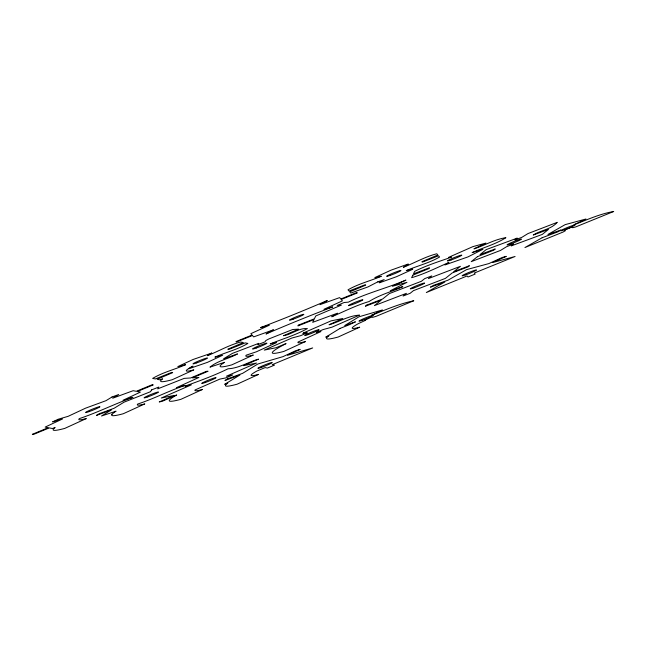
<?xml version="1.0" encoding="UTF-8"?>
<svg xmlns="http://www.w3.org/2000/svg" width="646" height="646" viewBox="0 0 646 646"><rect width="100%" height="100%" fill="white"/><g stroke="black" fill="none" stroke-linecap="round" stroke-linejoin="round"><path stroke-width="0.97" d="M298.299 325.18L297.935 325.931L314.029 319.544L312.68 322.338L337.511 313.181L331.753 316.774C344.092 311.509 356.019 305.405 369.044 301.545C379.557 294.794 391.621 291.774 402.789 286.622L390.249 290.789L406.94 282.334L392.429 286.259L405.93 280.089C387.011 288.14 366.92 292.977 348.339 302.15L344.14 302.506L337.204 305.453L341.395 305.09L315.741 315.983L314.392 318.785L298.299 325.18M412.826 275.188L411.623 277.691C424.656 273.936 436.599 267.751 448.913 262.47L444.876 264.981L467.987 256.898L482.933 249.316L472.137 252.61C483.305 247.483 495.393 244.438 505.883 237.688C494.505 239.351 484.694 245.464 473.946 248.847L485.929 243.09L472.937 246.61L448.526 257.391L451.473 257.14C439.135 261.493 426.578 265.361 414.675 271.336L413.472 273.847L429.428 267.743L429.065 268.502L412.826 275.188M151.624 389.893L150.526 391.702L124.008 402.192L114.1 408.272L99.145 413.763L96.464 415.41L111.419 409.919L101.503 416L116.062 411.187A77.463 5.677 -22 0 0 112.129 414.175L111.548 414.466L112.008 414.312A77.463 5.677 -22 0 0 123.313 413.723L144.809 403.903A49.799 3.65 -22 0 1 137.792 404.008C153.91 398.743 168.945 390.806 184.95 385.42L176.39 387.697L198.903 377.458L192.435 377.862L208.06 371.248L206.316 371.361L190.683 377.967L184.207 378.378L157.697 388.868L158.795 387.059L151.624 389.893M258.675 343.381L257.899 344.649L265.07 341.815L265.837 340.547L268.938 338.908L292.686 329.517L298.476 329.153L283.521 335.718C291.701 334.458 298.694 327.821 307.375 328.596C295.545 335.161 282.625 338.908 270.214 343.882L276.222 342.283L276.423 342.679L256.26 351.844L246.263 355.147A49.799 3.65 -22 0 0 253.289 355.042L231.785 364.869A77.463 5.677 -22 0 1 224.533 362.325L209.974 367.138C218.065 360.508 228.611 358.837 237.526 353.919L223.605 358.78L232.487 353.338L258.675 343.381M303.507 332.924L302.845 333.659L307.278 332.771L300.665 335.662L291.79 338.06L264.262 350.108L276.004 347.734L286.057 343.591A77.463 5.677 -22 0 0 283.917 351.392L305.413 341.572A49.799 3.65 -22 0 1 298.105 342.009L320.933 331.568L316.5 332.464L323.105 329.573L331.979 327.175L359.507 315.127C348.541 315.708 339.263 321.853 329.04 324.776L342.776 318.502L331.035 320.876L303.507 332.924M366.871 305.041L365.394 306.236L381.164 300.18L374.414 305.615L406.415 293.341L403.088 296.021L410.121 293.324L413.448 290.643L445.441 278.369L452.192 272.943L467.962 266.895L469.44 265.7L453.67 271.748L460.42 266.314L428.419 278.587L431.746 275.915L424.713 278.612L421.386 281.285L389.393 293.559L382.642 298.993L366.871 305.041M477.418 256.68L471.249 261.646L500.529 250.422L506.569 246.699L513.602 244.002L511.269 245.884L542.277 234.409L548.446 229.435L533.249 235.023C540.839 230.162 550.973 229.532 557.248 222.345L527.968 233.577L521.928 237.3L514.894 239.997L517.228 238.116L486.22 249.59L480.051 254.564L495.248 248.976L493.762 250.172L477.418 256.68M112.033 396.975L106.017 400.665L85.538 408.183L68.169 416.315L58.229 419.23L52.576 421.878L62.517 418.963L45.147 427.095L48.256 427.709L32.3 434.306L33.309 434.508L49.266 427.91L52.374 428.524L55.104 427.515A77.463 5.677 -22 0 0 64.802 428.387L86.298 418.56A49.799 3.65 -22 0 1 79.208 418.745L79.523 418.551C97.764 412.447 114.94 403.79 132.963 397.338L123.023 400.254L140.392 392.114L137.283 391.508L153.239 384.903L152.23 384.709L136.274 391.306L133.165 390.693L112.687 398.211L118.703 394.528L112.033 396.975M211.71 353.079L207.487 355.663C218.574 351.222 228.926 345.109 240.643 342.009L243.364 342.541L227.796 349.22L228.813 349.421L245.157 342.897L247.87 343.43C237.51 349.607 225.785 352.304 214.908 357.125L222.66 355.235L207.479 362.341L188.802 368.769L193.017 366.177L191.991 366.557A49.799 3.65 -22 0 0 193.784 369.875L172.28 379.703A77.463 5.677 -22 0 1 162.59 378.831L159.861 379.832L157.139 379.299L172.708 372.621L171.691 372.427L155.347 378.944L152.634 378.411C162.994 372.233 174.719 369.536 185.596 364.715L177.844 366.605L193.025 359.499L211.71 353.079M227.65 378.839L224.97 380.486L239.924 374.995L224.679 384.338L227.796 383.054A77.463 5.677 -22 0 0 237.098 384.209L258.602 374.381A49.799 3.65 -22 0 1 256.882 371.022L265.126 367.606L267.396 368.058L274.51 365.111L272.241 364.667L312.696 347.936L287.486 355.316L300.172 349.381L295.739 350.681L283.053 356.616L257.843 364.005L242.597 373.348L227.65 378.839M339.966 328.443L325.762 337.155L328.871 335.863A77.463 5.677 -22 0 0 338.181 337.018L359.685 327.191A49.799 3.65 -22 0 1 357.965 323.832L365.531 320.287L365.014 320.19A49.799 3.65 -22 0 1 371.474 317.113L372.645 317.348L376.077 316.346L413.771 300.753C399.026 303.87 385.323 309.894 371.45 315.369L382.416 309.935L358.926 316.815L344.722 325.527L355.453 321.837A77.463 5.677 -22 0 0 349.203 324.793L339.966 328.443M273.323 329.856L266.031 334.006C288.003 324.502 310.338 315.434 332.722 306.923L323.921 309.305L342.412 300.858L341.225 299.453L357.319 292.921L356.931 292.468L340.838 299.001L339.643 297.604L319.964 304.654L327.256 300.503C305.283 310.007 282.948 319.084 260.564 327.587L269.358 325.204L250.874 333.659L252.061 335.056L235.968 341.589L236.355 342.041L252.449 335.508L253.644 336.905L273.323 329.856M377.765 281.874L367.994 286.913L350.786 293.074L349.744 291.855L365.693 285.144L365.305 284.692L349.058 291.047L348.016 289.828C358.53 283.731 370.311 280.97 381.326 276.246L375.156 277.917L374.858 277.562L391.016 270.173L408.224 264.012L408.522 264.367L403.403 267.274C414.595 262.946 424.995 256.769 436.785 253.773L437.827 255L421.886 261.711L422.274 262.163L438.521 255.808L439.563 257.027C429.049 263.124 417.268 265.886 406.245 270.609L412.423 268.938L412.721 269.293L396.555 276.674L379.355 282.843L379.057 282.488L384.168 279.581L377.765 281.874M433.684 285.306L430.438 287.163L444.803 282.011L426.32 292.533L467.115 275.963L467.987 276.989L475.157 274.074L474.293 273.056L515.088 256.486L492.777 262.526L506.278 256.357L502.362 257.423L488.852 263.592L466.549 269.632L448.058 280.162L433.684 285.306M542.164 237.736L524.932 247.539L562.949 232.1L565.468 230.67L564.854 229.952L572.033 227.037L572.639 227.755L575.675 226.932L613.7 211.492C599.754 213.915 587.012 219.834 573.963 224.768L585.946 219.01L565.161 224.638L547.929 234.45L561.043 230.016L557.789 231.866L542.164 237.736M202.4 389.498L180.904 399.317A77.463 5.677 -22 0 1 176.673 394.972L162.073 401.36L159.255 401.933L174.081 395.441L161.25 398.033L191.329 384.863L185.014 386.138C199.517 380.89 214.02 375.649 228.022 368.801C239.028 368.26 248.234 362.026 258.497 359.152L243.671 365.644L256.494 363.052L226.415 376.222L232.738 374.946L226.124 377.837L219.801 379.113L195.092 389.934A49.799 3.65 -22 0 0 202.4 389.498M196.699 362.882A7.744 0.565 -22 0 0 207.439 358.029A7.744 0.565 -22 0 0 196.618 361.849A7.744 0.565 -22 0 0 196.699 362.882M89.221 411.567A7.744 0.565 -22 0 0 99.952 406.722A7.744 0.565 -22 0 0 89.14 410.541A7.744 0.565 -22 0 0 89.221 411.567M390.232 275.382A7.744 0.565 -22 0 0 400.972 270.537A7.744 0.565 -22 0 0 390.152 274.356A7.744 0.565 -22 0 0 390.232 275.382M451.07 259.999A7.744 0.565 -22 0 0 461.809 255.154A7.744 0.565 -22 0 0 450.989 258.973A7.744 0.565 -22 0 0 451.07 259.999M352.127 304.646A7.744 0.565 -22 0 0 362.866 299.801A7.744 0.565 -22 0 0 352.046 303.62A7.744 0.565 -22 0 0 352.127 304.646M147.732 396.902A7.744 0.565 -22 0 0 158.472 392.057A7.744 0.565 -22 0 0 147.651 395.877A7.744 0.565 -22 0 0 147.732 396.902M256.204 348.041A7.744 0.565 -22 0 0 266.943 343.196A7.744 0.565 -22 0 0 256.123 347.015A7.744 0.565 -22 0 0 256.204 348.041M510.695 243.954A7.744 0.565 -22 0 0 521.435 239.109A7.744 0.565 -22 0 0 510.615 242.928A7.744 0.565 -22 0 0 510.695 243.954M413.86 287.922A7.744 0.565 -22 0 0 424.6 283.077A7.744 0.565 -22 0 0 413.787 286.897A7.744 0.565 -22 0 0 413.86 287.922M205.323 382.497A7.744 0.565 -22 0 0 216.063 377.652A7.744 0.565 -22 0 0 205.242 381.471A7.744 0.565 -22 0 0 205.323 382.497M308.336 334.571A7.744 0.565 -22 0 0 319.076 329.726A7.744 0.565 -22 0 0 308.255 333.546A7.744 0.565 -22 0 0 308.336 334.571M465.766 274.841A7.744 0.565 -22 0 0 476.506 269.996A7.744 0.565 -22 0 0 465.685 273.815A7.744 0.565 -22 0 0 465.766 274.841M564.378 229.847A7.744 0.565 -22 0 0 575.118 225.002A7.744 0.565 -22 0 0 564.297 228.821A7.744 0.565 -22 0 0 564.378 229.847M261.517 367.38A7.744 0.565 -22 0 0 272.257 362.535A7.744 0.565 -22 0 0 261.436 366.355A7.744 0.565 -22 0 0 261.517 367.38M362.6 320.198A7.744 0.565 -22 0 0 373.34 315.353A7.744 0.565 -22 0 0 362.519 319.172A7.744 0.565 -22 0 0 362.6 320.198M293.09 319.213A7.744 0.565 -22 0 0 303.83 314.368A7.744 0.565 -22 0 0 293.009 318.187A7.744 0.565 -22 0 0 293.09 319.213"/></g></svg>
